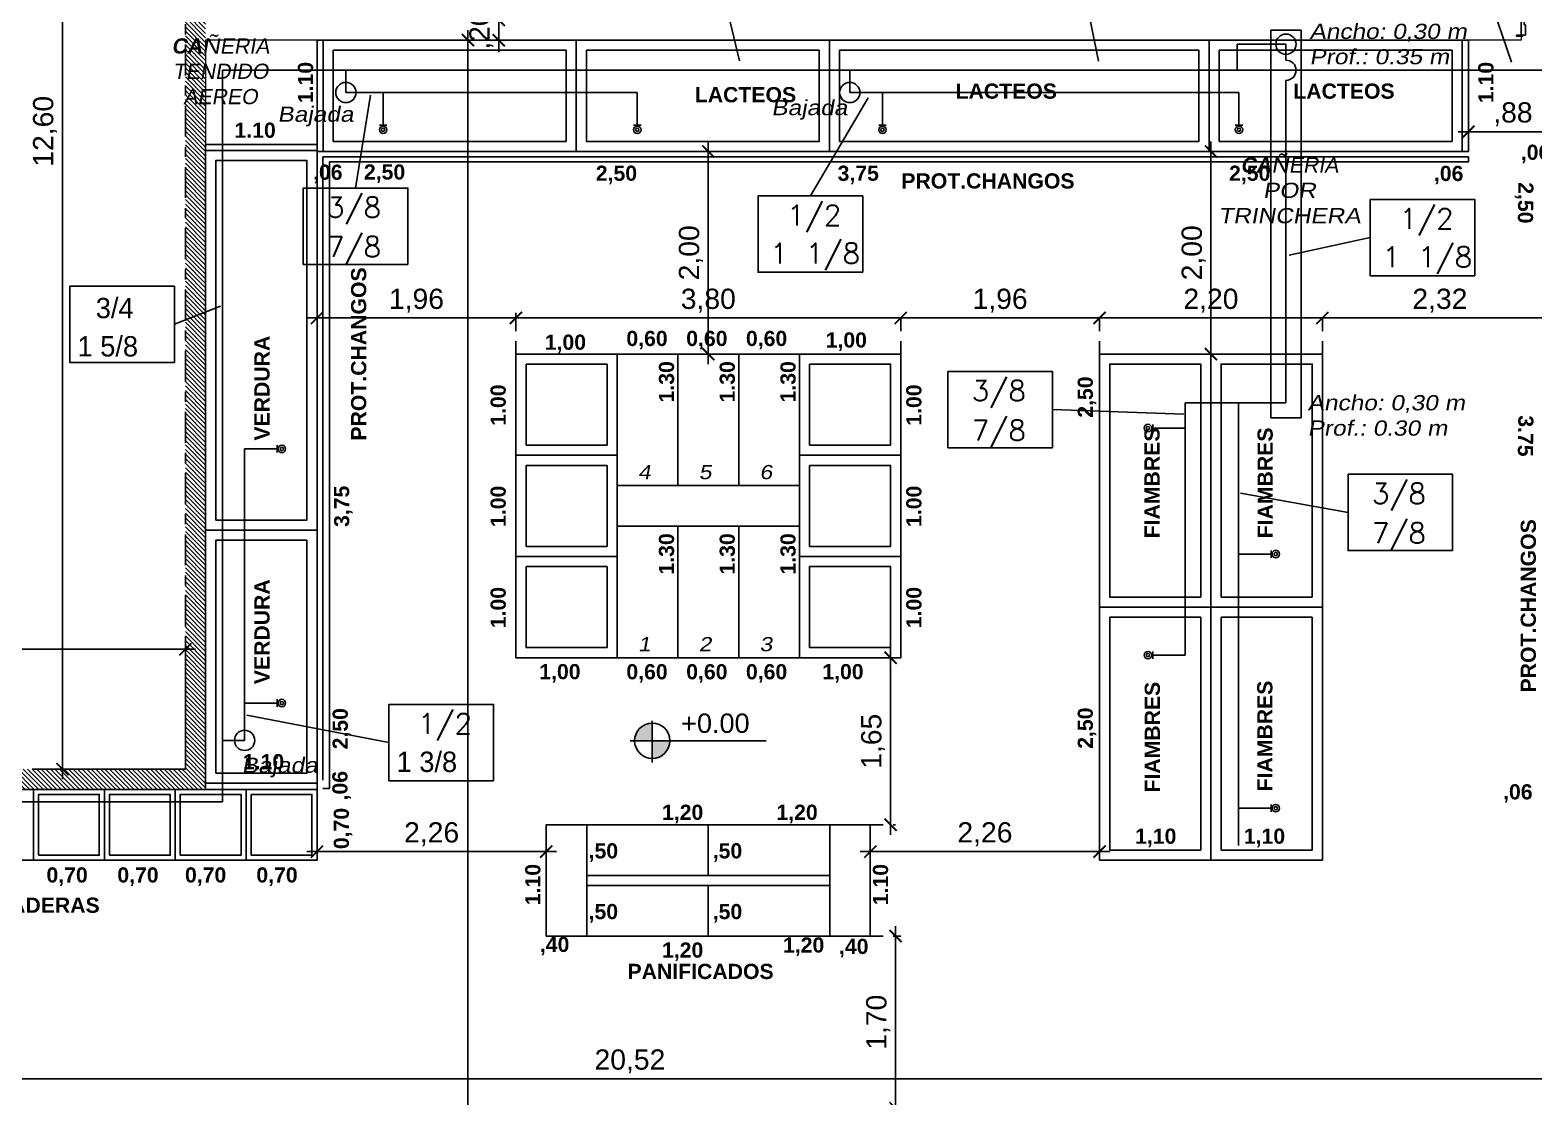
# Model space of a CAD drawing. Header units: metres. Extents: x 1093 to 1459, y -137 to 62.
# Drawn here: x 1285.79 to 1300.64, y -3.7 to 6.83 of the extents above; entities that cross this region are included whole.
import ezdxf

# ---------------------------------------------------------------- set-up
doc = ezdxf.new("R2010")
doc.units = ezdxf.units.M
doc.header["$LTSCALE"] = 0.508
doc.header["$PDMODE"] = 1
doc.header["$PDSIZE"] = -2
doc.linetypes.add('ACAD_ISO10W100', pattern=[18, 12, -3, 0, -3])
doc.linetypes.add('HIDDEN', pattern=[0.375, 0.25, -0.125])
doc.layers.get('0').update_dxf_attribs({"color": 9})
doc.layers.get('Defpoints').update_dxf_attribs({"color": 9})
for name, color, linetype in [('1-EJES', 9, 'ACAD_ISO10W100'), ('2-texto', 9, 'Continuous'), ('3-camara', 9, 'Continuous'), ('3-muros', 9, 'Continuous'), ('4-carpinterias', 9, 'Continuous'), ('7-artef', 9, 'Continuous'), ('7-equipamiento', 9, 'Continuous'), ('8-cota equipam.', 9, 'Continuous'), ('8-cotas-100', 9, 'Continuous'), ('8-NIVEL-1-50', 9, 'Continuous'), ('9-Hatch existente', 9, 'Continuous'), ('IFA-MEDIA 02', 40, 'Continuous'), ('IFA-TEXTOS', 70, 'Continuous')]:
    doc.layers.add(name, color=color, linetype=linetype)
doc.layers.add('IFA-MEDIA 01', color=30, linetype='Continuous', lineweight=30)
doc.styles.add('ARIAL', font='arial.ttf', dxfattribs={"width": 1.15, "oblique": 10})
doc.styles.add('Helvetica (bold)', font='')
doc.styles.add('swiss', font='swissel.ttf')
doc.styles.get('Helvetica (bold)').set_extended_font_data('Helvetica', bold=True)
doc.dimstyles.new('dim-100', dxfattribs={"dimtxt": 0.2, "dimasz": 0.12, "dimexe": 0.05, "dimexo": 0, "dimgap": 0.05, "dimtad": 1, "dimzin": 4, "dimtxsty": 'swiss', "dimblk": 'ARCHTICK', "dimcen": 0.5, "dimdle": 0.1, "dimclrd": 256, "dimclre": 252, "dimclrt": 256, "dimadec": 0, "dimazin": 0, "dimtfac": 1, "dimtix": 1, "dimtmove": 2, "dimatfit": 3, "dimldrblk": 'OPEN30', "dimfxl": 0.05, "dimtolj": 1, "dimtzin": 0, "dimarcsym": 0})

# ---------------------------------------------------------------- blocks, each defined once
blk = doc.blocks.new('_ARCHTICK')
at = {"color": 0, "linetype": 'ByBlock', "const_width": 0.15}
blk.add_lwpolyline([(-0.5, -0.5), (0.5, 0.5)], dxfattribs=at)
blk = doc.blocks.new('*D23')
at = {"layer": '8-cotas-100', "linetype": 'Continuous', "lineweight": -2, "transparency": 16777216}
blk.add_line((1286.11, 12.233), (1286.11, -0.567), dxfattribs=at)
at = {"layer": '8-cotas-100', "color": 252, "linetype": 'Continuous', "lineweight": -2, "transparency": 16777216}
for p, q in [((1287.324, 12.133), (1286.06, 12.133)), ((1287.324, -0.467), (1286.06, -0.467))]:
    blk.add_line(p, q, dxfattribs=at)
at = {"layer": 'Defpoints', "color": 0, "linetype": 'Continuous', "transparency": 16777216}
for p in [(1287.324, 12.133), (1286.11, -0.467), (1287.324, -0.467)]:
    blk.add_point(p, dxfattribs=at)
at = {"layer": '8-cotas-100', "linetype": 'Continuous', "lineweight": -2, "transparency": 16777216, "xscale": 0.12, "yscale": 0.12, "zscale": 0.12}
for p, rotation in [((1286.11, 12.133), 90), ((1286.11, -0.467), 270)]:
    blk.add_blockref('_ARCHTICK', p, dxfattribs=dict(at, rotation=rotation))
at = {"layer": '8-cotas-100', "linetype": 'Continuous', "lineweight": 0, "transparency": 16777216, "insert": (1285.938, 5.833), "char_height": 0.2, "attachment_point": 5, "rotation": 90, "style": 'swiss'}
blk.add_mtext('\\A1;12,60', dxfattribs=at)
blk = doc.blocks.new('_Open30')
at = {"color": 0, "linetype": 'ByBlock', "lineweight": -2}
for p, q in [((-1, 0.27), (0, 0)), ((0, 0), (-1, -0.27)), ((0, 0), (-1, 0))]:
    blk.add_line(p, q, dxfattribs=at)
blk = doc.blocks.new('*D24')
at = {"layer": '8-cotas-100', "color": 252, "linetype": 'Continuous', "lineweight": -2, "transparency": 16777216}
for p, q in [((1261.824, -0.467), (1261.824, 0.767)), ((1287.324, -0.467), (1287.324, 0.767))]:
    blk.add_line(p, q, dxfattribs=at)
at = {"layer": '8-cotas-100', "linetype": 'Continuous', "lineweight": -2, "transparency": 16777216}
blk.add_line((1261.724, 0.717), (1287.424, 0.717), dxfattribs=at)
at = {"layer": 'Defpoints', "color": 0, "linetype": 'Continuous', "transparency": 16777216}
for p in [(1287.324, 0.717), (1261.824, -0.467), (1287.324, -0.467)]:
    blk.add_point(p, dxfattribs=at)
at = {"layer": '8-cotas-100', "linetype": 'Continuous', "lineweight": -2, "transparency": 16777216, "xscale": 0.12, "yscale": 0.12, "zscale": 0.12, "rotation": 180}
blk.add_blockref('_ARCHTICK', (1261.824, 0.717), dxfattribs=at)
at = {"layer": '8-cotas-100', "linetype": 'Continuous', "lineweight": -2, "transparency": 16777216, "xscale": 0.12, "yscale": 0.12, "zscale": 0.12}
blk.add_blockref('_ARCHTICK', (1287.324, 0.717), dxfattribs=at)
at = {"layer": '8-cotas-100', "linetype": 'Continuous', "lineweight": 0, "transparency": 16777216, "insert": (1274.574, 0.889), "char_height": 0.2, "attachment_point": 5, "style": 'swiss'}
blk.add_mtext('\\A1;25,50', dxfattribs=at)
blk = doc.blocks.new('*D61')
at = {"layer": '8-cotas-100', "color": 252, "linetype": 'Continuous', "lineweight": -2, "transparency": 16777216}
for p, q in [((1281.454, -0.697), (1281.454, -3.576)), ((1301.974, -0.667), (1301.974, -3.576))]:
    blk.add_line(p, q, dxfattribs=at)
at = {"layer": '8-cotas-100', "linetype": 'Continuous', "lineweight": -2, "transparency": 16777216}
blk.add_line((1281.354, -3.526), (1302.074, -3.526), dxfattribs=at)
at = {"layer": 'Defpoints', "color": 0, "linetype": 'Continuous', "transparency": 16777216}
for p in [(1281.454, -0.697), (1301.974, -0.667), (1301.974, -3.526)]:
    blk.add_point(p, dxfattribs=at)
at = {"layer": '8-cotas-100', "linetype": 'Continuous', "lineweight": -2, "transparency": 16777216, "xscale": 0.12, "yscale": 0.12, "zscale": 0.12, "rotation": 180}
blk.add_blockref('_ARCHTICK', (1281.454, -3.526), dxfattribs=at)
at = {"layer": '8-cotas-100', "linetype": 'Continuous', "lineweight": -2, "transparency": 16777216, "xscale": 0.12, "yscale": 0.12, "zscale": 0.12}
blk.add_blockref('_ARCHTICK', (1301.974, -3.526), dxfattribs=at)
at = {"layer": '8-cotas-100', "linetype": 'Continuous', "lineweight": 0, "transparency": 16777216, "insert": (1291.714, -3.354), "char_height": 0.2, "attachment_point": 5, "style": 'swiss'}
blk.add_mtext('\\A1;20,52', dxfattribs=at)
blk = doc.blocks.new('P-90-15')
for p, q in [((0, 0), (-0.15, 0)), ((-0.15, 0), (-0.15, -0.042)), ((0, -0.03), (0, 0)), ((-0.15, -0.042), (-0.05, -0.042)), ((-0.05, -0.042), (-0.05, -0.03)), ((-0.05, -0.03), (0, -0.03)), ((-0.15, -0.984), (-0.15, -0.942)), ((-0.15, -0.942), (-0.05, -0.942)), ((0, -0.984), (-0.15, -0.984)), ((-0.05, -0.942), (-0.05, -0.954)), ((-0.05, -0.954), (0, -0.954)), ((0, -0.954), (0, -0.984))]:
    blk.add_line(p, q)
for points in [[(-0.15, -0.015), (-0.15, 0.046), (-0.16, 0.046), (-0.16, -0.015)], [(0, -0.015), (0, 0.046), (0.01, 0.046), (0.01, -0.015)], [(0.926, -0.086), (0.007, -0.086), (0.007, -0.041), (0.926, -0.041)], [(-0.15, -0.969), (-0.15, -1.03), (-0.16, -1.03), (-0.16, -0.969)], [(0, -0.969), (0, -1.03), (0.01, -1.03), (0.01, -0.969)]]:
    blk.add_lwpolyline(points, close=True)
blk.add_circle((0.007, -0.032), 0.006)
at = {"color": 252}
blk.add_arc((0.017, -0.044), 0.91, 268.9391, 357.3486, dxfattribs=at)
blk.add_arc((0.017, -0.046), 0.908, 359.7162, 0.2838)
blk = doc.blocks.new('*D122')
at = {"layer": '8-cotas-100', "linetype": 'Continuous', "lineweight": -2, "transparency": 16777216}
blk.add_line((1297.452, 3.533), (1297.452, 5.733), dxfattribs=at)
at = {"layer": '8-cotas-100', "color": 252, "linetype": 'HIDDEN', "lineweight": -2, "transparency": 16777216}
for p, q in [((1297.452, 5.633), (1297.402, 5.633)), ((1297.452, 3.633), (1297.402, 3.633))]:
    blk.add_line(p, q, dxfattribs=at)
at = {"layer": 'Defpoints', "color": 0, "linetype": 'Continuous', "transparency": 16777216}
for p in [(1297.452, 5.633), (1297.452, 5.633), (1297.452, 3.633)]:
    blk.add_point(p, dxfattribs=at)
at = {"layer": '8-cotas-100', "linetype": 'Continuous', "lineweight": -2, "transparency": 16777216, "xscale": 0.12, "yscale": 0.12, "zscale": 0.12}
for p, rotation in [((1297.452, 5.633), 90), ((1297.452, 3.633), 270)]:
    blk.add_blockref('_ARCHTICK', p, dxfattribs=dict(at, rotation=rotation))
at = {"layer": '8-cotas-100', "linetype": 'Continuous', "lineweight": 0, "transparency": 16777216, "insert": (1297.281, 4.633), "char_height": 0.2, "attachment_point": 5, "rotation": 90, "style": 'swiss'}
blk.add_mtext('\\A1;2,00', dxfattribs=at)
blk = doc.blocks.new('*D137')
at = {"layer": '8-cotas-100', "linetype": 'Continuous', "lineweight": -2, "transparency": 16777216}
blk.add_line((1292.488, 3.533), (1292.488, 5.733), dxfattribs=at)
at = {"layer": '8-cotas-100', "color": 252, "linetype": 'HIDDEN', "lineweight": -2, "transparency": 16777216}
for p, q in [((1292.488, 5.633), (1292.438, 5.633)), ((1292.488, 3.633), (1292.438, 3.633))]:
    blk.add_line(p, q, dxfattribs=at)
at = {"layer": 'Defpoints', "color": 0, "linetype": 'Continuous', "transparency": 16777216}
for p in [(1292.488, 5.633), (1292.488, 5.633), (1292.488, 3.633)]:
    blk.add_point(p, dxfattribs=at)
at = {"layer": '8-cotas-100', "linetype": 'Continuous', "lineweight": -2, "transparency": 16777216, "xscale": 0.12, "yscale": 0.12, "zscale": 0.12}
for p, rotation in [((1292.488, 5.633), 90), ((1292.488, 3.633), 270)]:
    blk.add_blockref('_ARCHTICK', p, dxfattribs=dict(at, rotation=rotation))
at = {"layer": '8-cotas-100', "linetype": 'Continuous', "lineweight": 0, "transparency": 16777216, "insert": (1292.316, 4.633), "char_height": 0.2, "attachment_point": 5, "rotation": 90, "style": 'swiss'}
blk.add_mtext('\\A1;2,00', dxfattribs=at)
blk = doc.blocks.new('*D142')
at = {"layer": '8-cotas-100', "color": 252, "linetype": 'HIDDEN', "lineweight": -2, "transparency": 16777216}
for p, q in [((1288.624, 3.133), (1288.624, 4.039)), ((1290.588, 3.633), (1290.588, 4.039))]:
    blk.add_line(p, q, dxfattribs=at)
at = {"layer": '8-cotas-100', "linetype": 'Continuous', "lineweight": -2, "transparency": 16777216}
blk.add_line((1290.688, 3.989), (1288.524, 3.989), dxfattribs=at)
at = {"layer": 'Defpoints', "color": 0, "linetype": 'Continuous', "transparency": 16777216}
for p in [(1288.624, 3.989), (1290.588, 3.633), (1288.624, 3.133)]:
    blk.add_point(p, dxfattribs=at)
at = {"layer": '8-cotas-100', "linetype": 'Continuous', "lineweight": -2, "transparency": 16777216, "xscale": 0.12, "yscale": 0.12, "zscale": 0.12, "rotation": 180}
blk.add_blockref('_ARCHTICK', (1288.624, 3.989), dxfattribs=at)
at = {"layer": '8-cotas-100', "linetype": 'Continuous', "lineweight": -2, "transparency": 16777216, "xscale": 0.12, "yscale": 0.12, "zscale": 0.12}
blk.add_blockref('_ARCHTICK', (1290.588, 3.989), dxfattribs=at)
at = {"layer": '8-cotas-100', "linetype": 'Continuous', "lineweight": 0, "transparency": 16777216, "insert": (1289.606, 4.16), "char_height": 0.2, "attachment_point": 5, "style": 'swiss'}
blk.add_mtext('\\A1;1,96', dxfattribs=at)
blk = doc.blocks.new('*D143')
at = {"layer": '8-cotas-100', "color": 252, "linetype": 'HIDDEN', "lineweight": -2, "transparency": 16777216}
for p, q in [((1290.588, 3.989), (1290.588, 4.039)), ((1294.388, 3.633), (1294.388, 4.039))]:
    blk.add_line(p, q, dxfattribs=at)
at = {"layer": '8-cotas-100', "linetype": 'Continuous', "lineweight": -2, "transparency": 16777216}
blk.add_line((1290.488, 3.989), (1294.488, 3.989), dxfattribs=at)
at = {"layer": 'Defpoints', "color": 0, "linetype": 'Continuous', "transparency": 16777216}
for p in [(1290.588, 3.989), (1294.388, 3.989), (1294.388, 3.633)]:
    blk.add_point(p, dxfattribs=at)
at = {"layer": '8-cotas-100', "linetype": 'Continuous', "lineweight": -2, "transparency": 16777216, "xscale": 0.12, "yscale": 0.12, "zscale": 0.12, "rotation": 180}
blk.add_blockref('_ARCHTICK', (1290.588, 3.989), dxfattribs=at)
at = {"layer": '8-cotas-100', "linetype": 'Continuous', "lineweight": -2, "transparency": 16777216, "xscale": 0.12, "yscale": 0.12, "zscale": 0.12}
blk.add_blockref('_ARCHTICK', (1294.388, 3.989), dxfattribs=at)
at = {"layer": '8-cotas-100', "linetype": 'Continuous', "lineweight": 0, "transparency": 16777216, "insert": (1292.488, 4.16), "char_height": 0.2, "attachment_point": 5, "style": 'swiss'}
blk.add_mtext('\\A1;3,80', dxfattribs=at)
blk = doc.blocks.new('*D144')
at = {"layer": '8-cotas-100', "color": 252, "linetype": 'HIDDEN', "lineweight": -2, "transparency": 16777216}
for p, q in [((1294.388, 3.633), (1294.388, 4.039)), ((1296.352, 3.633), (1296.352, 4.039))]:
    blk.add_line(p, q, dxfattribs=at)
at = {"layer": '8-cotas-100', "linetype": 'Continuous', "lineweight": -2, "transparency": 16777216}
blk.add_line((1294.288, 3.989), (1296.452, 3.989), dxfattribs=at)
at = {"layer": 'Defpoints', "color": 0, "linetype": 'Continuous', "transparency": 16777216}
for p in [(1296.352, 3.989), (1294.388, 3.633), (1296.352, 3.633)]:
    blk.add_point(p, dxfattribs=at)
at = {"layer": '8-cotas-100', "linetype": 'Continuous', "lineweight": -2, "transparency": 16777216, "xscale": 0.12, "yscale": 0.12, "zscale": 0.12, "rotation": 180}
blk.add_blockref('_ARCHTICK', (1294.388, 3.989), dxfattribs=at)
at = {"layer": '8-cotas-100', "linetype": 'Continuous', "lineweight": -2, "transparency": 16777216, "xscale": 0.12, "yscale": 0.12, "zscale": 0.12}
blk.add_blockref('_ARCHTICK', (1296.352, 3.989), dxfattribs=at)
at = {"layer": '8-cotas-100', "linetype": 'Continuous', "lineweight": 0, "transparency": 16777216, "insert": (1295.37, 4.16), "char_height": 0.2, "attachment_point": 5, "style": 'swiss'}
blk.add_mtext('\\A1;1,96', dxfattribs=at)
blk = doc.blocks.new('*D145')
at = {"layer": '8-cotas-100', "color": 252, "linetype": 'HIDDEN', "lineweight": -2, "transparency": 16777216}
for p, q in [((1296.352, 3.633), (1296.352, 4.039)), ((1298.552, 3.633), (1298.552, 4.039))]:
    blk.add_line(p, q, dxfattribs=at)
at = {"layer": '8-cotas-100', "linetype": 'Continuous', "lineweight": -2, "transparency": 16777216}
blk.add_line((1296.252, 3.989), (1298.652, 3.989), dxfattribs=at)
at = {"layer": 'Defpoints', "color": 0, "linetype": 'Continuous', "transparency": 16777216}
for p in [(1298.552, 3.989), (1296.352, 3.633), (1298.552, 3.633)]:
    blk.add_point(p, dxfattribs=at)
at = {"layer": '8-cotas-100', "linetype": 'Continuous', "lineweight": -2, "transparency": 16777216, "xscale": 0.12, "yscale": 0.12, "zscale": 0.12, "rotation": 180}
blk.add_blockref('_ARCHTICK', (1296.352, 3.989), dxfattribs=at)
at = {"layer": '8-cotas-100', "linetype": 'Continuous', "lineweight": -2, "transparency": 16777216, "xscale": 0.12, "yscale": 0.12, "zscale": 0.12}
blk.add_blockref('_ARCHTICK', (1298.552, 3.989), dxfattribs=at)
at = {"layer": '8-cotas-100', "linetype": 'Continuous', "lineweight": 0, "transparency": 16777216, "insert": (1297.452, 4.16), "char_height": 0.2, "attachment_point": 5, "style": 'swiss'}
blk.add_mtext('\\A1;2,20', dxfattribs=at)
blk = doc.blocks.new('*D146')
at = {"layer": '8-cotas-100', "color": 252, "linetype": 'HIDDEN', "lineweight": -2, "transparency": 16777216}
for p, q in [((1298.552, 3.633), (1298.552, 4.039)), ((1300.874, 3.633), (1300.874, 4.039))]:
    blk.add_line(p, q, dxfattribs=at)
at = {"layer": '8-cotas-100', "linetype": 'Continuous', "lineweight": -2, "transparency": 16777216}
blk.add_line((1298.452, 3.989), (1300.974, 3.989), dxfattribs=at)
at = {"layer": 'Defpoints', "color": 0, "linetype": 'Continuous', "transparency": 16777216}
for p in [(1300.874, 3.989), (1298.552, 3.633), (1300.874, 3.633)]:
    blk.add_point(p, dxfattribs=at)
at = {"layer": '8-cotas-100', "linetype": 'Continuous', "lineweight": -2, "transparency": 16777216, "xscale": 0.12, "yscale": 0.12, "zscale": 0.12, "rotation": 180}
blk.add_blockref('_ARCHTICK', (1298.552, 3.989), dxfattribs=at)
at = {"layer": '8-cotas-100', "linetype": 'Continuous', "lineweight": -2, "transparency": 16777216, "xscale": 0.12, "yscale": 0.12, "zscale": 0.12}
blk.add_blockref('_ARCHTICK', (1300.874, 3.989), dxfattribs=at)
at = {"layer": '8-cotas-100', "linetype": 'Continuous', "lineweight": 0, "transparency": 16777216, "insert": (1299.713, 4.16), "char_height": 0.2, "attachment_point": 5, "style": 'swiss'}
blk.add_mtext('\\A1;2,32', dxfattribs=at)
blk = doc.blocks.new('*D176')
at = {"layer": '8-cotas-100', "linetype": 'Continuous', "lineweight": -2, "transparency": 16777216}
blk.add_line((1290.114, 6.833), (1290.114, -37.882), dxfattribs=at)
at = {"layer": '8-cotas-100', "color": 252, "linetype": 'HIDDEN', "lineweight": -2, "transparency": 16777216}
for p, q in [((1290.292, 6.733), (1290.064, 6.733)), ((1290.114, -37.782), (1290.064, -37.782))]:
    blk.add_line(p, q, dxfattribs=at)
at = {"layer": 'Defpoints', "color": 0, "linetype": 'Continuous', "transparency": 16777216}
for p in [(1290.292, 6.733), (1290.114, -37.782), (1290.114, -37.782)]:
    blk.add_point(p, dxfattribs=at)
at = {"layer": '8-cotas-100', "linetype": 'Continuous', "lineweight": -2, "transparency": 16777216, "xscale": 0.12, "yscale": 0.12, "zscale": 0.12}
for p, rotation in [((1290.114, 6.733), 90), ((1290.114, -37.782), 270)]:
    blk.add_blockref('_ARCHTICK', p, dxfattribs=dict(at, rotation=rotation))
at = {"layer": '8-cotas-100', "linetype": 'Continuous', "lineweight": 0, "transparency": 16777216, "insert": (1289.942, -15.525), "char_height": 0.2, "attachment_point": 5, "rotation": 90, "style": 'swiss'}
blk.add_mtext('\\A1;44,52', dxfattribs=at)
blk = doc.blocks.new('*D177')
at = {"layer": '8-cotas-100', "linetype": 'Continuous', "lineweight": -2, "transparency": 16777216}
for p, q in [((1290.419, 6.933), (1290.419, 7.053)), ((1290.419, 6.733), (1290.419, 6.933)), ((1290.419, 6.733), (1290.419, 6.613))]:
    blk.add_line(p, q, dxfattribs=at)
at = {"layer": '8-cotas-100', "color": 252, "linetype": 'HIDDEN', "lineweight": -2, "transparency": 16777216}
for p, q in [((1290.419, 6.933), (1290.369, 6.933)), ((1290.419, 6.733), (1290.369, 6.733))]:
    blk.add_line(p, q, dxfattribs=at)
at = {"layer": 'Defpoints', "color": 0, "linetype": 'Continuous', "transparency": 16777216}
for p in [(1290.419, 6.933), (1290.419, 6.933), (1290.419, 6.733)]:
    blk.add_point(p, dxfattribs=at)
at = {"layer": '8-cotas-100', "linetype": 'Continuous', "lineweight": -2, "transparency": 16777216, "xscale": 0.12, "yscale": 0.12, "zscale": 0.12}
for p, rotation in [((1290.419, 6.933), 270), ((1290.419, 6.733), 90)]:
    blk.add_blockref('_ARCHTICK', p, dxfattribs=dict(at, rotation=rotation))
at = {"layer": '8-cotas-100', "linetype": 'Continuous', "lineweight": 0, "transparency": 16777216, "insert": (1290.247, 6.833), "char_height": 0.2, "attachment_point": 5, "rotation": 90, "style": 'swiss'}
blk.add_mtext('\\A1;,20', dxfattribs=at)
blk = doc.blocks.new('*D179')
at = {"layer": '8-cotas-100', "color": 252, "linetype": 'HIDDEN', "lineweight": -2, "transparency": 16777216}
for p, q in [((1294.088, 0.633), (1294.338, 0.633)), ((1294.088, -1.017), (1294.338, -1.017))]:
    blk.add_line(p, q, dxfattribs=at)
at = {"layer": '8-cotas-100', "linetype": 'Continuous', "lineweight": -2, "transparency": 16777216}
blk.add_line((1294.288, -1.117), (1294.288, 0.733), dxfattribs=at)
at = {"layer": 'Defpoints', "color": 0, "linetype": 'Continuous', "transparency": 16777216}
for p in [(1294.088, 0.633), (1294.288, 0.633), (1294.088, -1.017)]:
    blk.add_point(p, dxfattribs=at)
at = {"layer": '8-cotas-100', "linetype": 'Continuous', "lineweight": -2, "transparency": 16777216, "xscale": 0.12, "yscale": 0.12, "zscale": 0.12}
for p, rotation in [((1294.288, 0.633), 90), ((1294.288, -1.017), 270)]:
    blk.add_blockref('_ARCHTICK', p, dxfattribs=dict(at, rotation=rotation))
at = {"layer": '8-cotas-100', "linetype": 'Continuous', "lineweight": 0, "transparency": 16777216, "insert": (1294.116, -0.192), "char_height": 0.2, "attachment_point": 5, "rotation": 90, "style": 'swiss'}
blk.add_mtext('\\A1;1,65', dxfattribs=at)
blk = doc.blocks.new('*D180')
at = {"layer": '8-cotas-100', "linetype": 'Continuous', "lineweight": -2, "transparency": 16777216}
blk.add_line((1294.338, -2.017), (1294.338, -3.917), dxfattribs=at)
at = {"layer": '8-cotas-100', "color": 252, "linetype": 'HIDDEN', "lineweight": -2, "transparency": 16777216}
for p, q in [((1294.088, -2.117), (1294.388, -2.117)), ((1294.088, -3.817), (1294.388, -3.817))]:
    blk.add_line(p, q, dxfattribs=at)
at = {"layer": 'Defpoints', "color": 0, "linetype": 'Continuous', "transparency": 16777216}
for p in [(1294.088, -2.117), (1294.088, -3.817), (1294.338, -3.817)]:
    blk.add_point(p, dxfattribs=at)
at = {"layer": '8-cotas-100', "linetype": 'Continuous', "lineweight": -2, "transparency": 16777216, "xscale": 0.12, "yscale": 0.12, "zscale": 0.12}
for p, rotation in [((1294.338, -2.117), 90), ((1294.338, -3.817), 270)]:
    blk.add_blockref('_ARCHTICK', p, dxfattribs=dict(at, rotation=rotation))
at = {"layer": '8-cotas-100', "linetype": 'Continuous', "lineweight": 0, "transparency": 16777216, "insert": (1294.166, -2.967), "char_height": 0.2, "attachment_point": 5, "rotation": 90, "style": 'swiss'}
blk.add_mtext('\\A1;1,70', dxfattribs=at)
blk = doc.blocks.new('*D283')
at = {"layer": '3-camara', "lineweight": -2, "transparency": 16777216}
blk.add_line((1288.524, -1.282), (1290.988, -1.282), dxfattribs=at)
at = {"layer": '3-camara', "color": 252, "linetype": 'HIDDEN', "lineweight": -2, "transparency": 16777216}
for p, q in [((1288.624, -1.367), (1288.624, -1.232)), ((1290.888, -1.367), (1290.888, -1.232))]:
    blk.add_line(p, q, dxfattribs=at)
at = {"layer": 'Defpoints', "color": 0, "transparency": 16777216}
for p in [(1290.888, -1.282), (1288.624, -1.367), (1290.888, -1.367)]:
    blk.add_point(p, dxfattribs=at)
at = {"layer": '3-camara', "lineweight": -2, "transparency": 16777216, "xscale": 0.12, "yscale": 0.12, "zscale": 0.12, "rotation": 180}
blk.add_blockref('_ARCHTICK', (1288.624, -1.282), dxfattribs=at)
at = {"layer": '3-camara', "lineweight": -2, "transparency": 16777216, "xscale": 0.12, "yscale": 0.12, "zscale": 0.12}
blk.add_blockref('_ARCHTICK', (1290.888, -1.282), dxfattribs=at)
at = {"layer": '3-camara', "lineweight": 0, "transparency": 16777216, "insert": (1289.756, -1.11), "char_height": 0.2, "attachment_point": 5, "style": 'swiss'}
blk.add_mtext('\\A1;2,26', dxfattribs=at)
blk = doc.blocks.new('*D284')
at = {"layer": '3-camara', "color": 252, "linetype": 'HIDDEN', "lineweight": -2, "transparency": 16777216}
for p, q in [((1294.088, -1.017), (1294.088, -1.332)), ((1296.352, -1.017), (1296.352, -1.332))]:
    blk.add_line(p, q, dxfattribs=at)
at = {"layer": '3-camara', "lineweight": -2, "transparency": 16777216}
blk.add_line((1293.988, -1.282), (1296.452, -1.282), dxfattribs=at)
at = {"layer": 'Defpoints', "color": 0, "transparency": 16777216}
for p in [(1294.088, -1.017), (1296.352, -1.017), (1296.352, -1.282)]:
    blk.add_point(p, dxfattribs=at)
at = {"layer": '3-camara', "lineweight": -2, "transparency": 16777216, "xscale": 0.12, "yscale": 0.12, "zscale": 0.12, "rotation": 180}
blk.add_blockref('_ARCHTICK', (1294.088, -1.282), dxfattribs=at)
at = {"layer": '3-camara', "lineweight": -2, "transparency": 16777216, "xscale": 0.12, "yscale": 0.12, "zscale": 0.12}
blk.add_blockref('_ARCHTICK', (1296.352, -1.282), dxfattribs=at)
at = {"layer": '3-camara', "lineweight": 0, "transparency": 16777216, "insert": (1295.22, -1.11), "char_height": 0.2, "attachment_point": 5, "style": 'swiss'}
blk.add_mtext('\\A1;2,26', dxfattribs=at)
blk = doc.blocks.new('*D544')
at = {"layer": '8-cotas-100', "lineweight": -2, "transparency": 16777216}
blk.add_line((1299.894, 5.829), (1300.974, 5.829), dxfattribs=at)
at = {"layer": '8-cotas-100', "color": 252, "linetype": 'HIDDEN', "lineweight": -2, "transparency": 16777216}
for p, q in [((1299.994, 5.633), (1299.994, 5.879)), ((1300.874, 5.633), (1300.874, 5.879))]:
    blk.add_line(p, q, dxfattribs=at)
at = {"layer": 'Defpoints', "color": 0, "transparency": 16777216}
for p in [(1300.874, 5.829), (1299.994, 5.633), (1300.874, 5.633)]:
    blk.add_point(p, dxfattribs=at)
at = {"layer": '8-cotas-100', "lineweight": -2, "transparency": 16777216, "xscale": 0.12, "yscale": 0.12, "zscale": 0.12, "rotation": 180}
blk.add_blockref('_ARCHTICK', (1299.994, 5.829), dxfattribs=at)
at = {"layer": '8-cotas-100', "lineweight": -2, "transparency": 16777216, "xscale": 0.12, "yscale": 0.12, "zscale": 0.12}
blk.add_blockref('_ARCHTICK', (1300.874, 5.829), dxfattribs=at)
at = {"layer": '8-cotas-100', "transparency": 16777216, "insert": (1300.434, 6.001), "char_height": 0.2, "attachment_point": 5, "style": 'swiss'}
blk.add_mtext('\\A1;,88', dxfattribs=at)
blk = doc.blocks.new('NIVEL-1-100')
h = blk.add_hatch(color=256)
h.paths.add_polyline_path([(0, 0.155, 0.414214), (-0.155, 0), (0, 0)])
h.paths.add_polyline_path([(0.155, 0), (0, 0), (0, -0.155, 0.414214)])
for p, q in [((0, 0.174), (0, -0.192)), ((1, 0), (-0.194, 0))]:
    blk.add_line(p, q)
blk.add_circle((0, 0), 0.155)
at = {"style": 'swiss'}
blk.add_attdef('+00.00', (0.111, 0.07), '', height=0.17, dxfattribs=at)
blk = doc.blocks.new('EE')
blk.add_line((0.064, -0.05), (0.064, 0.05))
for radius in [0.0504, 0.0225]:
    blk.add_circle((0, 0), radius)

msp = doc.modelspace()

# ---------------------------------------------------------------- hatches: boundary and pattern name
at = {"layer": '9-Hatch existente', "linetype": 'Continuous', "lineweight": 0}
h = msp.add_hatch(dxfattribs=at)
h.set_pattern_fill('ANSI31', color=256, scale=0.01, angle=-90)
h.paths.add_polyline_path([(1287.324, 12.133), (1287.524, 12.133), (1287.524, -0.607), (1287.524, -0.667), (1262.024, -0.667), (1262.085, -12.989), (1258.774, -12.989), (1258.774, -37.917), (1258.574, -37.917), (1258.574, -12.817), (1261.824, -12.817), (1261.824, -0.467), (1287.324, -0.467)])

# ---------------------------------------------------------------- linework, layer by layer
at = {"layer": '1-EJES', "linetype": 'ACAD_ISO10W100', "ltscale": 0.05}
for p, q in [((1287.324, 12.133), (1287.324, -0.467)), ((1287.324, -0.467), (1261.824, -0.467))]:
    msp.add_line(p, q, dxfattribs=at)
at = {"layer": '3-muros', "linetype": 'Continuous', "lineweight": 0}
for p, q in [((1300.516, 6.933), (1300.516, 6.733)), ((1300.516, 6.733), (1287.524, 6.733)), ((1287.524, 6.733), (1287.524, -0.667)), ((1287.524, -0.667), (1262.024, -0.667))]:
    msp.add_line(p, q, dxfattribs=at)
at = {"layer": '7-artef', "flags": 128}
msp.add_lwpolyline([(1288.683, -0.577), (1288.683, 5.58), (1299.994, 5.58), (1299.994, 5.53), (1288.746, 5.53), (1288.746, -0.657), (1288.683, -0.657)], dxfattribs=at)
at = {"layer": '7-equipamiento'}
for p, q in [((1296.352, -1.367), (1296.352, 1.133)), ((1296.352, 1.133), (1297.452, 1.133)), ((1297.452, 1.133), (1297.452, -1.367)), ((1296.452, -1.267), (1296.452, 1.033)), ((1296.452, 1.033), (1297.352, 1.033)), ((1297.352, 1.033), (1297.352, -1.267)), ((1297.552, -1.267), (1297.552, 1.033)), ((1297.552, 1.033), (1298.452, 1.033)), ((1298.452, 1.033), (1298.452, -1.267)), ((1291.288, -2.117), (1291.288, -1.017)), ((1293.688, -2.117), (1293.688, -1.017)), ((1297.352, -1.267), (1296.452, -1.267)), ((1298.452, -1.267), (1297.552, -1.267)), ((1296.352, -1.367), (1297.452, -1.367))]:
    msp.add_line(p, q, dxfattribs=at)
for points in [[(1288.684, 5.633), (1288.684, 6.733), (1288.624, 6.733), (1288.624, 5.633)], [(1288.684, 6.733), (1288.684, 5.633), (1291.184, 5.633), (1291.184, 6.733)], [(1291.184, 6.733), (1291.184, 5.633), (1293.684, 5.633), (1293.684, 6.733)], [(1293.684, 6.733), (1293.684, 5.633), (1297.434, 5.633), (1297.434, 6.733)], [(1297.434, 6.733), (1297.434, 5.633), (1299.934, 5.633), (1299.934, 6.733)], [(1299.994, 5.633), (1299.994, 6.733), (1299.934, 6.733), (1299.934, 5.633)], [(1288.784, 6.633), (1288.784, 5.733), (1291.084, 5.733), (1291.084, 6.633)], [(1291.284, 6.633), (1291.284, 5.733), (1293.584, 5.733), (1293.584, 6.633)], [(1293.784, 6.633), (1293.784, 5.733), (1297.334, 5.733), (1297.334, 6.633)], [(1297.534, 6.633), (1297.534, 5.733), (1299.834, 5.733), (1299.834, 6.633)], [(1288.624, 5.703), (1287.524, 5.703), (1287.524, 5.643), (1288.624, 5.643)], [(1287.524, 1.893), (1288.624, 1.893), (1288.624, 5.643), (1287.524, 5.643)], [(1287.624, 1.993), (1288.524, 1.993), (1288.524, 5.543), (1287.624, 5.543)], [(1291.588, 2.633), (1291.588, 3.633), (1290.588, 3.633), (1290.588, 2.633)], [(1291.588, 2.333), (1291.588, 3.633), (1292.188, 3.633), (1292.188, 2.333)], [(1292.188, 2.333), (1292.188, 3.633), (1292.788, 3.633), (1292.788, 2.333)], [(1292.788, 2.333), (1292.788, 3.633), (1293.388, 3.633), (1293.388, 2.333)], [(1294.388, 2.633), (1294.388, 3.633), (1293.388, 3.633), (1293.388, 2.633)], [(1297.452, 1.133), (1296.352, 1.133), (1296.352, 3.633), (1297.452, 3.633)], [(1298.552, 1.133), (1297.452, 1.133), (1297.452, 3.633), (1298.552, 3.633)], [(1290.688, 3.533), (1290.688, 2.733), (1291.488, 2.733), (1291.488, 3.533)], [(1293.488, 3.533), (1293.488, 2.733), (1294.288, 2.733), (1294.288, 3.533)], [(1297.352, 1.233), (1296.452, 1.233), (1296.452, 3.533), (1297.352, 3.533)], [(1298.452, 1.233), (1297.552, 1.233), (1297.552, 3.533), (1298.452, 3.533)], [(1291.588, 1.633), (1291.588, 2.633), (1290.588, 2.633), (1290.588, 1.633)], [(1290.688, 2.533), (1290.688, 1.733), (1291.488, 1.733), (1291.488, 2.533)], [(1294.388, 1.633), (1294.388, 2.633), (1293.388, 2.633), (1293.388, 1.633)], [(1293.488, 2.533), (1293.488, 1.733), (1294.288, 1.733), (1294.288, 2.533)], [(1291.588, 0.633), (1291.588, 1.933), (1292.188, 1.933), (1292.188, 0.633)], [(1292.188, 0.633), (1292.188, 1.933), (1292.788, 1.933), (1292.788, 0.633)], [(1292.788, 0.633), (1292.788, 1.933), (1293.388, 1.933), (1293.388, 0.633)], [(1287.524, -0.607), (1288.624, -0.607), (1288.624, 1.893), (1287.524, 1.893)], [(1287.624, -0.507), (1288.524, -0.507), (1288.524, 1.793), (1287.624, 1.793)], [(1291.588, 0.633), (1291.588, 1.633), (1290.588, 1.633), (1290.588, 0.633)], [(1290.688, 1.533), (1290.688, 0.733), (1291.488, 0.733), (1291.488, 1.533)], [(1294.388, 0.633), (1294.388, 1.633), (1293.388, 1.633), (1293.388, 0.633)], [(1293.488, 1.533), (1293.488, 0.733), (1294.288, 0.733), (1294.288, 1.533)], [(1298.552, -1.367), (1297.452, -1.367), (1297.452, 1.133), (1298.552, 1.133)], [(1285.124, -1.367), (1285.824, -1.367), (1285.824, -0.667), (1285.124, -0.667)], [(1285.824, -1.367), (1286.524, -1.367), (1286.524, -0.667), (1285.824, -0.667)], [(1285.874, -1.317), (1286.474, -1.317), (1286.474, -0.717), (1285.874, -0.717)], [(1286.524, -1.367), (1287.224, -1.367), (1287.224, -0.667), (1286.524, -0.667)], [(1286.574, -1.317), (1287.174, -1.317), (1287.174, -0.717), (1286.574, -0.717)], [(1287.224, -1.367), (1287.924, -1.367), (1287.924, -0.667), (1287.224, -0.667)], [(1287.274, -1.317), (1287.874, -1.317), (1287.874, -0.717), (1287.274, -0.717)], [(1288.624, -0.607), (1287.524, -0.607), (1287.524, -0.667), (1288.624, -0.667)], [(1287.924, -1.367), (1288.624, -1.367), (1288.624, -0.667), (1287.924, -0.667)], [(1287.974, -1.317), (1288.574, -1.317), (1288.574, -0.717), (1287.974, -0.717)]]:
    msp.add_lwpolyline(points, close=True, dxfattribs=at)
for points in [[(1291.288, -1.017), (1290.888, -1.017), (1290.888, -2.117), (1291.288, -2.117)], [(1291.288, -1.017), (1292.488, -1.017), (1292.488, -1.517), (1291.288, -1.517), (1291.288, -1.017)], [(1292.488, -1.017), (1293.688, -1.017), (1293.688, -1.517), (1292.488, -1.517), (1292.488, -1.017)], [(1293.688, -1.017), (1294.088, -1.017), (1294.088, -2.117), (1293.688, -2.117)], [(1291.288, -1.617), (1292.488, -1.617), (1292.488, -2.117), (1291.288, -2.117), (1291.288, -1.617)], [(1292.488, -1.617), (1293.688, -1.617), (1293.688, -2.117), (1292.488, -2.117), (1292.488, -1.617)]]:
    msp.add_lwpolyline(points, dxfattribs=at)
at = {"layer": 'IFA-MEDIA 01'}
for p, q in [((1297.712, 6.436), (1297.712, 6.693)), ((1297.712, 6.693), (1298.193, 6.693)), ((1298.193, 6.693), (1298.193, 6.536)), ((1287.689, -0.79), (1287.689, 6.436)), ((1288.909, 6.216), (1288.909, 6.436)), ((1293.885, 6.216), (1293.885, 6.436)), ((1298.193, 6.336), (1298.193, 3.15)), ((1289.277, 5.895), (1289.277, 6.216)), ((1291.787, 5.895), (1291.787, 6.216)), ((1294.208, 5.895), (1294.208, 6.216)), ((1297.729, 5.895), (1297.729, 6.216)), ((1298.193, 3.15), (1297.198, 3.15)), ((1297.723, 1.657), (1297.723, 3.15)), ((1296.877, 2.902), (1297.198, 2.902)), ((1288.23, 2.696), (1287.909, 2.696)), ((1298.045, 1.657), (1297.723, 1.657)), ((1296.877, 0.659), (1297.198, 0.659)), ((1288.23, 0.186), (1287.909, 0.186)), ((1287.909, -0.183), (1287.689, -0.183)), ((1279.616, -0.79), (1287.689, -0.79)), ((1298.045, -0.853), (1297.723, -0.853))]:
    msp.add_line(p, q, dxfattribs=at)
at = {"layer": 'IFA-MEDIA 01', "ltscale": 2}
for p, q in [((1287.689, 6.436), (1301.675, 6.436)), ((1288.909, 6.216), (1291.787, 6.216)), ((1293.885, 6.216), (1297.729, 6.216)), ((1297.198, 3.15), (1297.198, 0.659)), ((1287.909, -0.183), (1287.909, 2.696)), ((1297.723, -1.221), (1297.723, 1.657))]:
    msp.add_line(p, q, dxfattribs=at)
at = {"layer": 'IFA-MEDIA 01'}
for centre in [(1298.193, 6.693), (1288.909, 6.216), (1293.885, 6.216), (1287.909, -0.183)]:
    msp.add_circle(centre, 0.1, dxfattribs=at)
msp.add_arc((1298.193, 6.436), 0.1, 270, 90, dxfattribs=at)
at = {"layer": 'IFA-MEDIA 02'}
for p, q in [((1292.561, 7.521), (1292.796, 6.528)), ((1296.148, 7.494), (1296.342, 6.526)), ((1300.082, 7.503), (1300.42, 6.517)), ((1289.005, 5.272), (1289.152, 6.189)), ((1293.497, 5.194), (1294.068, 6.165)), ((1299.026, 4.783), (1298.223, 4.609)), ((1287.215, 3.927), (1287.67, 4.106)), ((1295.887, 3.084), (1297.184, 3.039)), ((1298.806, 2.069), (1297.743, 2.26)), ((1289.334, -0.204), (1287.931, 0.067))]:
    msp.add_line(p, q, dxfattribs=at)
for points in [[(1289.521, 4.519), (1288.488, 4.519), (1288.488, 5.272), (1289.521, 5.272)], [(1294.013, 4.441), (1292.98, 4.441), (1292.98, 5.194), (1294.013, 5.194)], [(1300.059, 4.407), (1299.026, 4.407), (1299.026, 5.159), (1300.059, 5.159)], [(1287.215, 3.551), (1286.182, 3.551), (1286.182, 4.303), (1287.215, 4.303)], [(1295.887, 2.708), (1294.855, 2.708), (1294.855, 3.46), (1295.887, 3.46)], [(1299.839, 1.692), (1298.806, 1.692), (1298.806, 2.445), (1299.839, 2.445)], [(1290.367, -0.581), (1289.334, -0.581), (1289.334, 0.172), (1290.367, 0.172)]]:
    msp.add_lwpolyline(points, close=True, dxfattribs=at)
at = {"layer": 'IFA-TEXTOS'}
for p, q in [((1298.343, 6.832), (1298.043, 6.832)), ((1298.043, 6.832), (1298.043, 3.002)), ((1298.343, 3.002), (1298.343, 6.832)), ((1298.043, 3.002), (1298.343, 3.002))]:
    msp.add_line(p, q, dxfattribs=at)

# ---------------------------------------------------------------- block references
at = {"layer": '4-carpinterias', "xscale": -1, "rotation": 270}
msp.add_blockref('P-90-15', (1301.5, 6.933), dxfattribs=at)
at = {"layer": '8-NIVEL-1-50'}
ref = msp.add_blockref('NIVEL-1-100', (1291.935, -0.187), dxfattribs=dict(at, xscale=1.125, yscale=1.125, zscale=1.125))
ref.add_attrib('+00.00', '+0.00', (1292.22, -0.109), dxfattribs={"layer": '0', "height": 0.1913, "style": 'swiss'})
at = {"layer": 'IFA-MEDIA 01', "xscale": -0.7326479330658913, "yscale": 0.7326479330658913, "zscale": 0.7326479323687951}
for p, rotation in [((1289.277, 5.848), 270), ((1291.787, 5.848), 270), ((1294.208, 5.848), 270), ((1297.729, 5.848), 270), ((1296.83, 2.902), 180), ((1296.83, 0.659), 180)]:
    msp.add_blockref('EE', p, dxfattribs=dict(at, rotation=rotation))
for p in [(1288.277, 2.696), (1298.092, 1.657), (1288.277, 0.186), (1298.092, -0.853)]:
    msp.add_blockref('EE', p, dxfattribs=at)

# ---------------------------------------------------------------- texts
at = {"layer": '2-texto', "attachment_point": 1}
for s, insert, char_height in [('{\\fArial|b1|i0|c0|p34;\\H1.1499x;LACTEOS} ', (1292.355, 6.27), 0.13045), ('{\\fArial|b1|i0|c0|p34;\\H1.1499x;LACTEOS} ', (1294.93, 6.305), 0.13045), ('{\\fArial|b1|i0|c0|p34;\\H1.1499x;LACTEOS} ', (1298.265, 6.305), 0.13045), ('{\\fArial|b1|i0|c0|p34;PROT.CHANGOS}', (1294.394, 5.418), 0.15), ('{\\fArial|b1|i0|c0|p34;\\H1.1499x;HELADERAS}', (1285.174, -1.736), 0.13045), ('{\\fArial|b1|i0|c0|p34;\\H1.1499x;PANIFICADOS}', (1291.69, -2.39), 0.13045)]:
    msp.add_mtext_dynamic_manual_height_columns(s, width=1.27012, gutter_width=1, heights=[0], dxfattribs=dict(at, insert=insert, char_height=char_height))
at = {"layer": '2-texto', "char_height": 0.15, "attachment_point": 1, "rotation": 90}
for s, insert in [('{\\fArial|b1|i0|c0|p34;PROT.CHANGOS}', (1288.96, 2.778)), ('{\\fArial|b1|i0|c0|p34;VERDURA}', (1288.005, 2.778)), ('{\\fArial|b1|i0|c0|p34;FIAMBRES}', (1296.795, 1.813)), ('{\\fArial|b1|i0|c0|p34;FIAMBRES}', (1297.912, 1.813)), ('{\\fArial|b1|i0|c0|p34;PROT.CHANGOS}', (1300.511, 0.29)), ('{\\fArial|b1|i0|c0|p34;VERDURA}', (1288.005, 0.372)), ('{\\fArial|b1|i0|c0|p34;FIAMBRES}', (1296.798, -0.698)), ('{\\fArial|b1|i0|c0|p34;FIAMBRES}', (1297.909, -0.687))]:
    msp.add_mtext_dynamic_manual_height_columns(s, width=1.27012, gutter_width=1, heights=[0], dxfattribs=dict(at, insert=insert))
at = {"layer": '7-equipamiento', "char_height": 0.14, "attachment_point": 1, "line_spacing_factor": 0.843168, "style": 'ARIAL'}
for s, insert in [('4', (1291.794, 2.537)), ('1', (1291.794, 0.837)), ('2', (1292.394, 0.837))]:
    msp.add_mtext(s, dxfattribs=dict(at, insert=insert))
for s, insert, width in [('5', (1292.394, 2.537), 0.26039), ('6', (1292.994, 2.537), 0.16473), ('3', (1292.994, 0.837), 0.16473)]:
    msp.add_mtext(s, dxfattribs=dict(at, insert=insert, width=width))
at = {"layer": '8-cota equipam.', "lineweight": 0, "style": 'Helvetica (bold)'}
for s, rotation, p in [('1.10', 90, (1288.585, 6.111)), ('1.10', 90, (1300.242, 6.111)), ('2,50', 269.181, (1300.488, 5.331)), ('1.30', 90, (1292.15, 3.155)), ('1.30', 90, (1292.75, 3.155)), ('1.30', 90, (1293.35, 3.155)), ('1.00', 90, (1290.488, 2.925)), ('1.00', 90, (1294.593, 2.925)), ('2,50', 90, (1296.286, 3.004)), ('3.75', 269.181, (1300.488, 3.029)), ('3,75', 90, (1288.942, 1.925)), ('1.00', 90, (1290.488, 1.925)), ('1.00', 90, (1294.593, 1.925)), ('1.30', 90, (1292.15, 1.455)), ('1.30', 90, (1292.75, 1.455)), ('1.30', 90, (1293.35, 1.455)), ('1.00', 90, (1290.488, 0.925)), ('1.00', 90, (1294.593, 0.925)), ('2,50', 90, (1288.928, -0.272)), ('2,50', 90, (1296.286, -0.266)), (',06', 90, (1288.925, -0.776)), ('0,70', 90, (1288.939, -1.257)), ('1.10', 90, (1290.83, -1.811)), ('1.10', 90, (1294.264, -1.811))]:
    msp.add_text(s, height=0.1499, rotation=rotation, dxfattribs=at).set_placement(p)
for s, p in [('1.10', (1287.809, 5.769)), (',06', (1300.512, 5.551)), (',06', (1288.585, 5.354)), ('2,50', (1289.087, 5.356)), ('2,50', (1291.377, 5.344)), ('3,75', (1293.765, 5.344)), ('2,50', (1297.631, 5.344)), (',06', (1299.654, 5.342)), ('0,60', (1291.679, 3.712)), ('0,60', (1292.27, 3.712)), ('0,60', (1292.86, 3.712)), ('1,00', (1290.873, 3.675)), ('1,00', (1293.647, 3.697)), ('1,00', (1290.819, 0.421)), ('0,60', (1291.679, 0.42)), ('0,60', (1292.27, 0.42)), ('0,60', (1292.86, 0.42)), ('1,00', (1293.614, 0.421)), ('1.10', (1287.892, -0.468)), (',06', (1300.337, -0.766)), ('1,20', (1292.031, -0.968)), ('1,20', (1293.161, -0.968)), ('1,10', (1296.703, -1.204)), ('1,10', (1297.777, -1.204)), (',50', (1291.306, -1.349)), (',50', (1292.532, -1.349)), ('0,70', (1285.952, -1.587)), ('0,70', (1286.652, -1.587)), ('0,70', (1287.32, -1.587)), ('0,70', (1288.025, -1.587)), (',50', (1291.306, -1.949)), (',50', (1292.532, -1.949)), (',40', (1290.825, -2.273)), ('1,20', (1292.031, -2.329)), ('1,20', (1293.226, -2.279)), (',40', (1293.779, -2.293))]:
    msp.add_text(s, height=0.1499, dxfattribs=at).set_placement(p)
at = {"layer": 'IFA-MEDIA 02', "width": 1.0497, "attachment_point": 1}
for s, insert, char_height in [('{\\Ftxt.shx|c0;3/8}', (1288.723, 5.183), 0.20101), ('{\\Ftxt.shx|c0;1/2}', (1293.268, 5.105), 0.20101), ('{\\Ftxt.shx|c0;1/2}', (1299.314, 5.071), 0.20101), ('{\\Ftxt.shx|c0;7/8}', (1288.723, 4.793), 0.20101), ('{\\Ftxt.shx|c0;1 1/8}', (1293.101, 4.728), 0.20101), ('{\\Ftxt.shx|c0;1 1/8}', (1299.146, 4.693), 0.20101), ('3/4', (1286.439, 4.188), 0.201), ('1 5/8', (1286.259, 3.81), 0.201), ('{\\Ftxt.shx|c0;3/8}', (1295.09, 3.371), 0.20101), ('{\\Ftxt.shx|c0;7/8}', (1295.09, 2.981), 0.20101), ('{\\Ftxt.shx|c0;3/8}', (1299.041, 2.356), 0.20101), ('{\\Ftxt.shx|c0;7/8}', (1299.041, 1.966), 0.20101), ('{\\Ftxt.shx|c0;1/2}', (1289.621, 0.083), 0.20101), ('{\\Ftxt|c0;1 3/8}', (1289.41, -0.294), 0.20101)]:
    msp.add_mtext(s, dxfattribs=dict(at, insert=insert, char_height=char_height))
at = {"layer": 'IFA-TEXTOS', "color": 70, "char_height": 0.15, "style": 'ARIAL'}
for s, insert, width, attachment_point in [('Ancho: 0,30 m\\PProf.: 0.35 m', (1298.425, 6.895), 2.04242, 1), ('{\\fArial|b1|i0|c238|p34;CA}Ñ{\\fArial|b0|i0|c238|p34;ERIA TENDIDO AEREO}', (1287.67, 6.751), 1.47568, 2), ('  Bajada', (1292.977, 6.142), 2.04242, 1), ('  Bajada', (1288.1, 6.077), 2.04242, 1), ('{\\fArial|b1|i0|c238|p34;CA}Ñ{\\fArial|b0|i0|c238|p34;ERIA }POR TRINCHERA', (1298.227, 5.575), 1.47568, 2), ('Ancho: 0,30 m\\PProf.: 0.30 m', (1298.407, 3.227), 2.04242, 1), ('  Bajada', (1287.747, -0.353), 2.04242, 1)]:
    msp.add_mtext(s, dxfattribs=dict(at, insert=insert, width=width, attachment_point=attachment_point))

# ---------------------------------------------------------------- dimensions: what is measured, and where the dimension line sits
at = {"layer": '3-camara', "lineweight": 0}
for base, p1, p2, picture, middle in [((1290.888, -1.282), (1288.624, -1.367), (1290.888, -1.367), '*D283', (1289.756, -1.11)), ((1296.352, -1.282), (1294.088, -1.017), (1296.352, -1.017), '*D284', (1295.22, -1.11))]:
    dim = msp.add_linear_dim(base=base, p1=p1, p2=p2, dimstyle='dim-100', dxfattribs=at)
    dim.commit()
    dim.dimension.update_dxf_attribs({"geometry": picture, "text_midpoint": middle})
at = {"layer": '8-cotas-100', "linetype": 'Continuous', "lineweight": 0}
for base, p1, p2, picture, middle in [((1286.11, -0.467), (1287.324, 12.133), (1287.324, -0.467), '*D23', (1285.938, 5.833)), ((1290.419, 6.933), (1290.419, 6.733), (1290.419, 6.933), '*D177', (1290.247, 6.833)), ((1290.11405406, -37.782122324), (1290.292248956, 6.732877676), (1290.11405406, -37.782122324), '*D176', (1289.942350206, -15.524622324)), ((1292.488, 5.633), (1292.488, 3.633), (1292.488, 5.633), '*D137', (1292.316, 4.633)), ((1297.452, 5.633), (1297.452, 3.633), (1297.452, 5.633), '*D122', (1297.281, 4.633)), ((1294.288, 0.633), (1294.088, -1.017), (1294.088, 0.633), '*D179', (1294.116, -0.192)), ((1294.338, -3.817), (1294.088, -2.117), (1294.088, -3.817), '*D180', (1294.166, -2.967))]:
    dim = msp.add_linear_dim(base=base, p1=p1, p2=p2, angle=90, dimstyle='dim-100', dxfattribs=at)
    dim.commit()
    dim.dimension.update_dxf_attribs({"geometry": picture, "text_midpoint": middle})
at = {"layer": '8-cotas-100'}
dim = msp.add_linear_dim(base=(1300.874, 5.829), p1=(1299.994, 5.633), p2=(1300.874, 5.633), dimstyle='dim-100', dxfattribs=at)
dim.commit()
dim.dimension.update_dxf_attribs({"geometry": '*D544', "text_midpoint": (1300.434, 6.001)})
at = {"layer": '8-cotas-100', "linetype": 'Continuous', "lineweight": 0}
for base, p1, p2, picture, middle in [((1288.624, 3.989), (1290.588, 3.633), (1288.624, 3.133), '*D142', (1289.606, 4.16)), ((1294.388, 3.989), (1290.588, 3.989), (1294.388, 3.633), '*D143', (1292.488, 4.16)), ((1296.352, 3.989), (1294.388, 3.633), (1296.352, 3.633), '*D144', (1295.37, 4.16)), ((1298.552, 3.989), (1296.352, 3.633), (1298.552, 3.633), '*D145', (1297.452, 4.16)), ((1300.874, 3.989), (1298.552, 3.633), (1300.874, 3.633), '*D146', (1299.713, 4.16)), ((1287.324, 0.717), (1261.824, -0.467), (1287.324, -0.467), '*D24', (1274.574, 0.889)), ((1301.974, -3.526), (1281.454, -0.697), (1301.974, -0.667), '*D61', (1291.714, -3.354))]:
    dim = msp.add_linear_dim(base=base, p1=p1, p2=p2, dimstyle='dim-100', dxfattribs=at)
    dim.commit()
    dim.dimension.update_dxf_attribs({"geometry": picture, "text_midpoint": middle})

doc.saveas('drawing.dxf')
